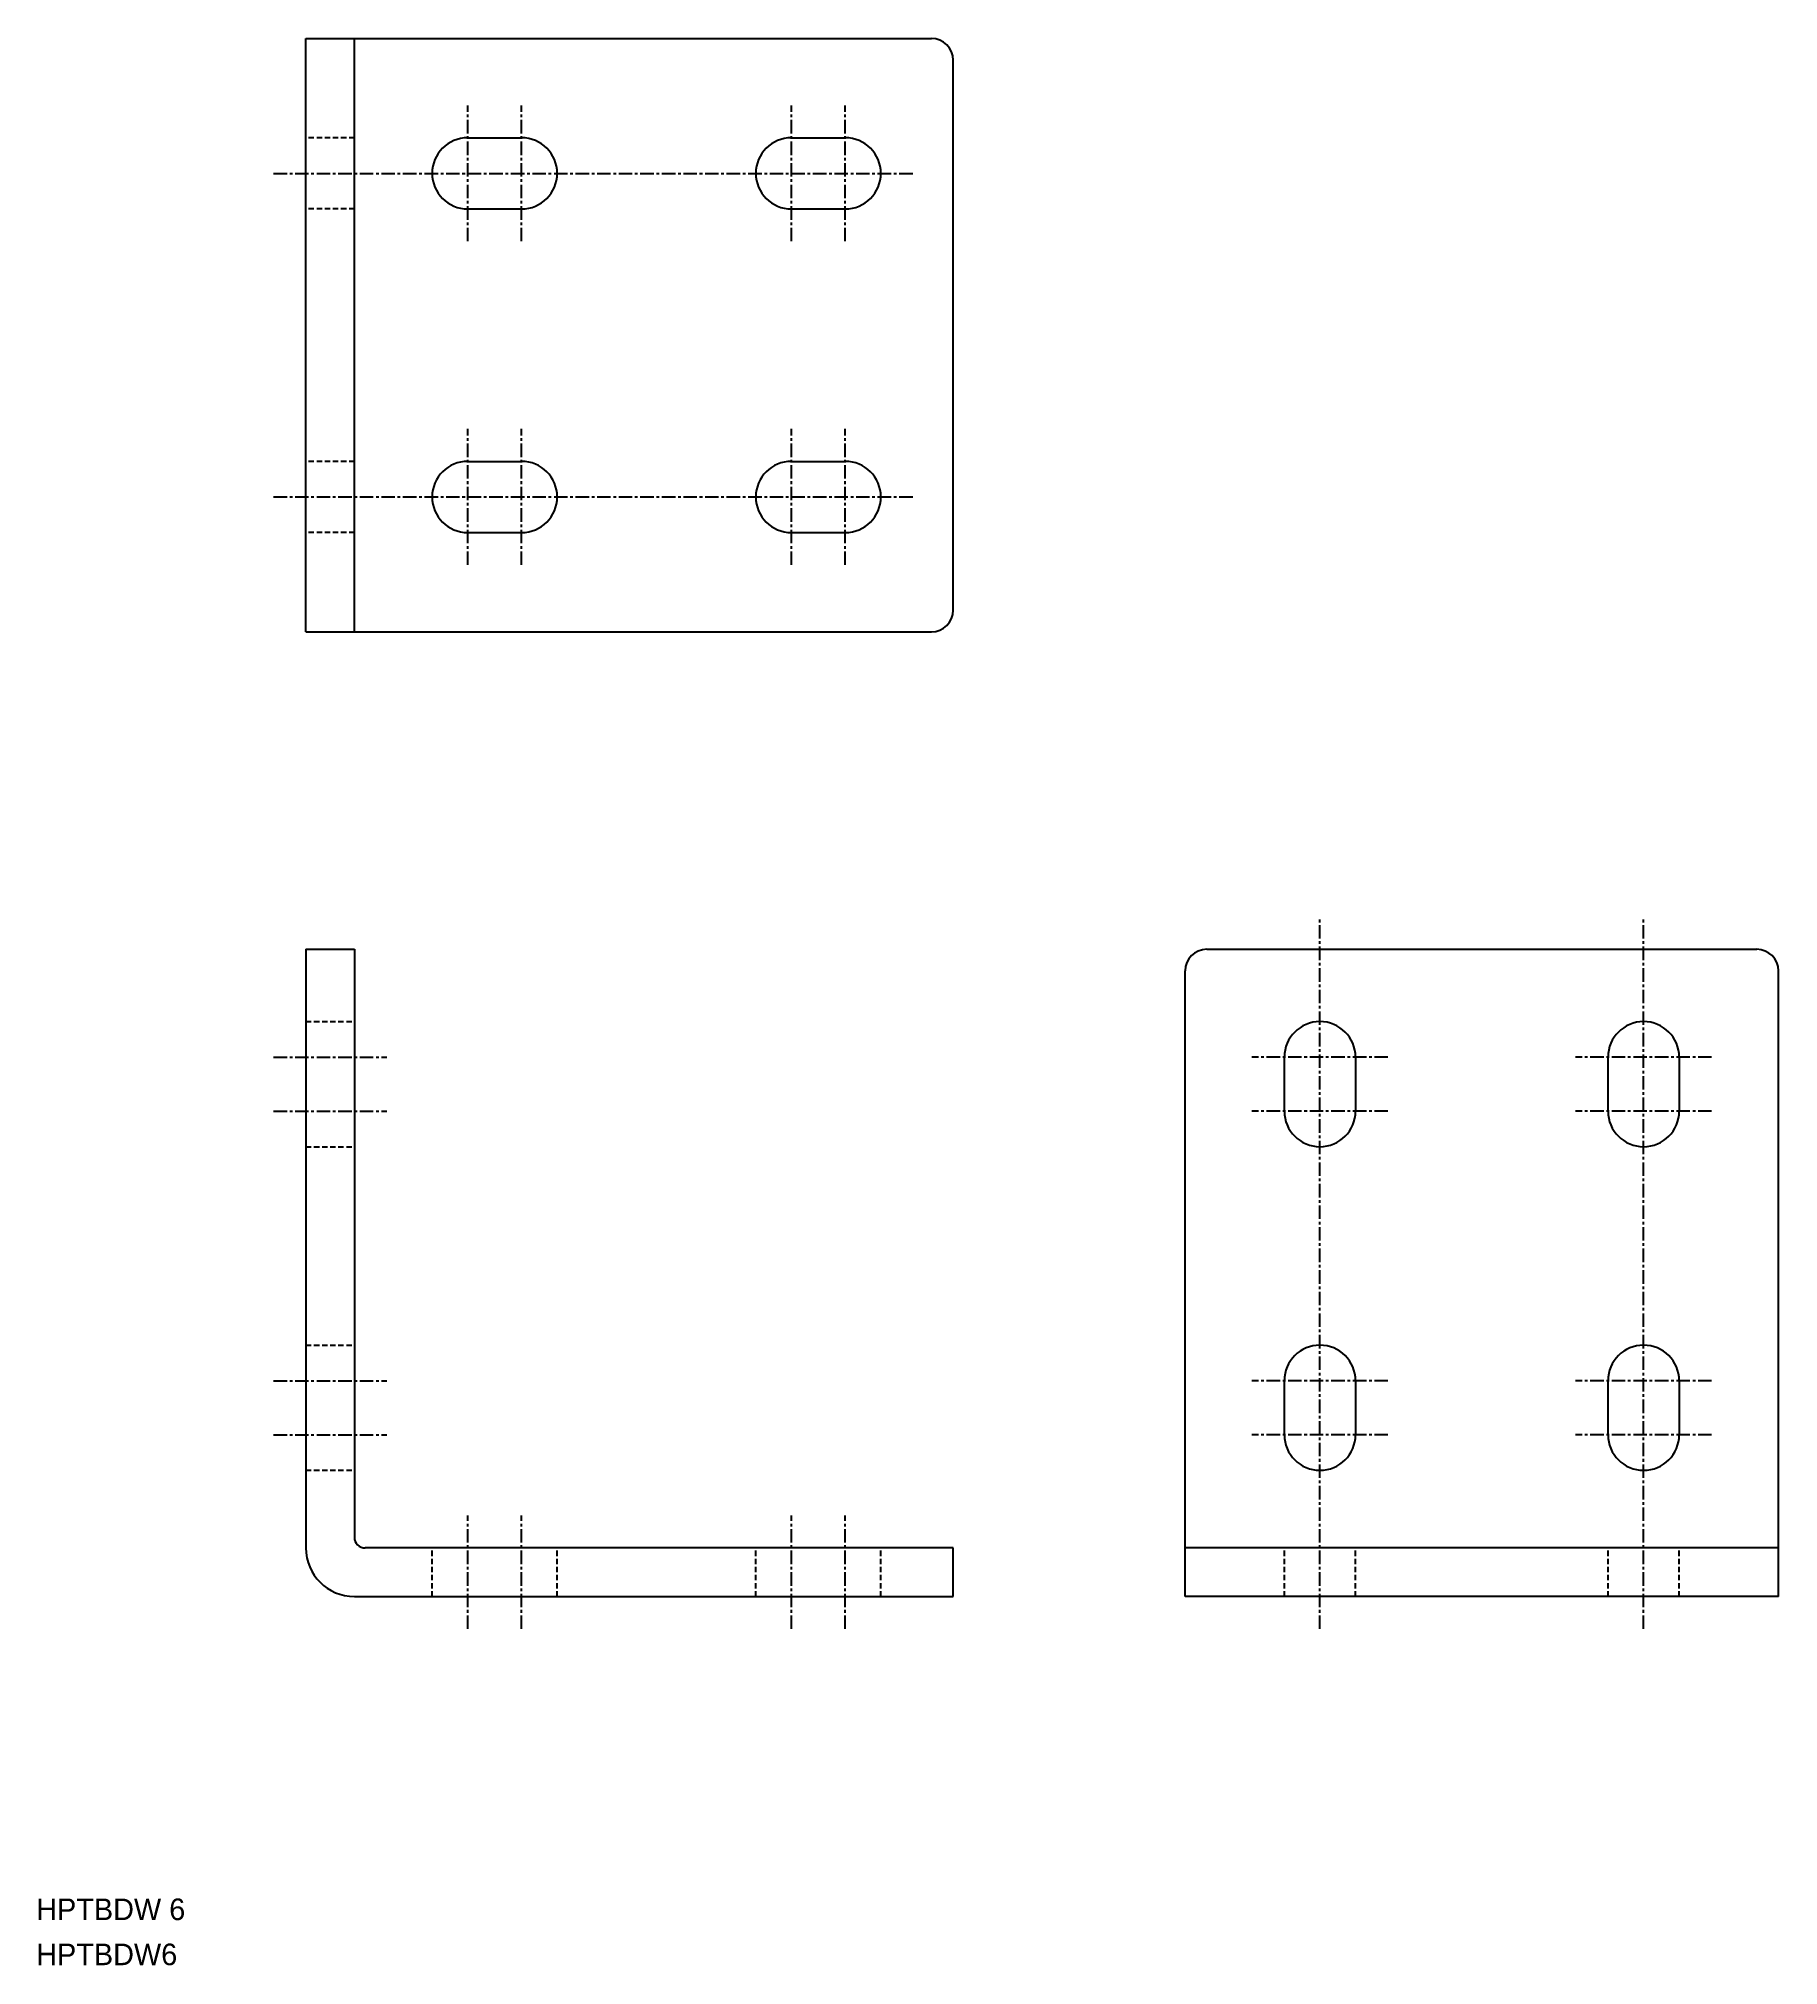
# Model space of a CAD drawing. Extents: x 0 to 161, y 6 to 184.
import ezdxf

# ---------------------------------------------------------------- set-up
doc = ezdxf.new("R2010")
doc.units = 0
doc.linetypes.add('CENTER', pattern=[2, 1.25, -0.25, 0.25, -0.25])
doc.linetypes.add('DASHED', pattern=[0.75, 0.5, -0.25])
doc.layers.get('0').update_dxf_attribs({"linetype": 'CONTINUOUS'})
doc.layers.add('CENTER', color=1, linetype='CENTER')

msp = doc.modelspace()

# ---------------------------------------------------------------- linework, layer by layer
at = {"color": 7, "linetype": 'CONTINUOUS'}
for p, q in [((25, 129.44), (25, 184.44)), ((25, 184.44), (83, 184.44)), ((29.5, 129.44), (29.5, 184.44)), ((85, 131.44), (85, 182.44)), ((40, 175.24), (45, 175.24)), ((70, 175.24), (75, 175.24)), ((40, 168.64), (45, 168.64)), ((70, 168.64), (75, 168.64)), ((40, 145.24), (45, 145.24)), ((70, 145.24), (75, 145.24)), ((40, 138.64), (45, 138.64)), ((70, 138.64), (75, 138.64)), ((25, 129.44), (83, 129.44)), ((25, 100), (25, 44.5)), ((25, 100), (29.5, 100)), ((29.5, 100), (29.5, 45.5)), ((108.5, 100), (159.5, 100)), ((106.5, 40), (106.5, 98)), ((161.5, 40), (161.5, 98)), ((115.7, 85), (115.7, 90)), ((122.3, 90), (122.3, 85)), ((145.7, 85), (145.7, 90)), ((152.3, 90), (152.3, 85)), ((115.7, 55), (115.7, 60)), ((122.3, 60), (122.3, 55)), ((145.7, 55), (145.7, 60)), ((152.3, 60), (152.3, 55)), ((85, 44.5), (30.5, 44.5)), ((85, 40), (85, 44.5)), ((161.5, 44.5), (106.5, 44.5)), ((29.5, 40), (85, 40)), ((161.5, 40), (106.5, 40))]:
    msp.add_line(p, q, dxfattribs=at)
at = {"color": 3, "linetype": 'DASHED'}
for p, q in [((29.5, 175.24), (25, 175.24)), ((29.5, 168.64), (25, 168.64)), ((29.5, 145.24), (25, 145.24)), ((29.5, 138.64), (25, 138.64)), ((25, 93.3), (29.5, 93.3)), ((25, 81.7), (29.5, 81.7)), ((25, 63.3), (29.5, 63.3)), ((25, 51.7), (29.5, 51.7)), ((36.7, 40), (36.7, 44.5)), ((48.3, 40), (48.3, 44.5)), ((66.7, 40), (66.7, 44.5)), ((78.3, 40), (78.3, 44.5)), ((115.7, 40), (115.7, 44.5)), ((122.3, 40), (122.3, 44.5)), ((145.7, 40), (145.7, 44.5)), ((152.3, 40), (152.3, 44.5))]:
    msp.add_line(p, q, dxfattribs=at)
at = {"color": 7, "linetype": 'CONTINUOUS'}
for centre, radius, start, end in [((83, 182.44), 2, 0, 90), ((40, 171.94), 3.3, 90, 270), ((45, 171.94), 3.3, 270, 90), ((70, 171.94), 3.3, 90, 270), ((75, 171.94), 3.3, 270, 90), ((40, 141.94), 3.3, 90, 270), ((45, 141.94), 3.3, 270, 90), ((70, 141.94), 3.3, 90, 270), ((75, 141.94), 3.3, 270, 90), ((83, 131.44), 2, 270, 0), ((108.5, 98), 2, 90, 180), ((159.5, 98), 2, 0, 90), ((119, 90), 3.3, 0, 180), ((149, 90), 3.3, 0, 180), ((119, 85), 3.3, 180, 0), ((149, 85), 3.3, 180, 0), ((119, 60), 3.3, 0, 180), ((149, 60), 3.3, 0, 180), ((119, 55), 3.3, 180, 0), ((149, 55), 3.3, 180, 0), ((30.5, 45.5), 1, 180, 270), ((29.5, 44.5), 4.5, 180, 270)]:
    msp.add_arc(centre, radius, start, end, dxfattribs=at)
at = {"layer": 'CENTER', "color": 1, "linetype": 'CENTER'}
for p, q in [((40, 165.64), (40, 178.24)), ((45, 165.64), (45, 178.24)), ((70, 165.64), (70, 178.24)), ((75, 165.64), (75, 178.24)), ((22, 171.94), (81.3, 171.94)), ((40, 135.64), (40, 148.24)), ((45, 135.64), (45, 148.24)), ((70, 135.64), (70, 148.24)), ((75, 135.64), (75, 148.24)), ((22, 141.94), (81.3, 141.94)), ((119, 37), (119, 103)), ((149, 37), (149, 103)), ((22, 90), (32.5, 90)), ((125.3, 90), (112.7, 90)), ((155.3, 90), (142.7, 90)), ((22, 85), (32.5, 85)), ((125.3, 85), (112.7, 85)), ((155.3, 85), (142.7, 85)), ((22, 60), (32.5, 60)), ((125.3, 60), (112.7, 60)), ((155.3, 60), (142.7, 60)), ((22, 55), (32.5, 55)), ((125.3, 55), (112.7, 55)), ((155.3, 55), (142.7, 55)), ((40, 37), (40, 47.5)), ((45, 37), (45, 47.5)), ((70, 37), (70, 47.5)), ((75, 37), (75, 47.5))]:
    msp.add_line(p, q, dxfattribs=at)

# ---------------------------------------------------------------- texts
at = {"color": 7, "linetype": 'CONTINUOUS'}
for s, p in [('HPTBDW 6', (0, 10)), ('HPTBDW6', (0, 5.82))]:
    msp.add_text(s, height=2, dxfattribs=at).set_placement(p)

doc.saveas('drawing.dxf')
